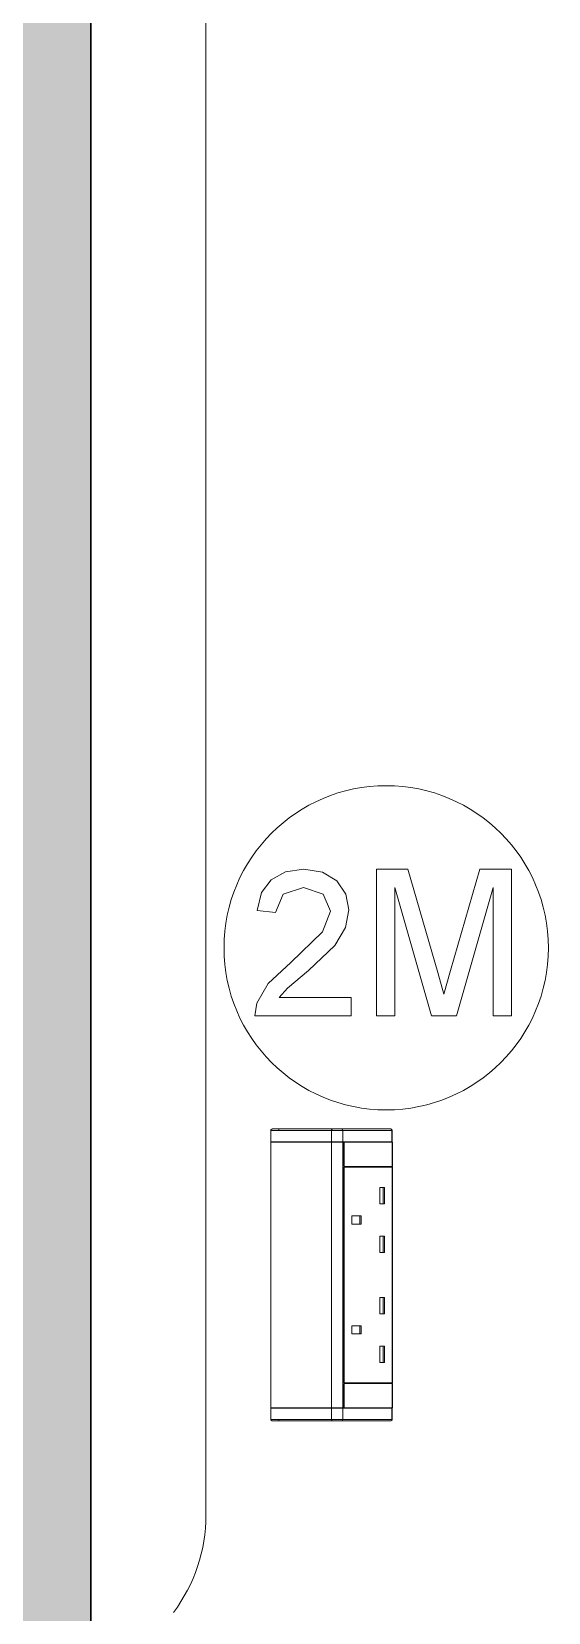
# Model space of a CAD drawing. Header units: millimetres. Extents: x 155927 to 317870, y -36033 to 97293.
# Drawn here: x 210704 to 211023, y 18608 to 19583 of the extents above; entities that cross this region are included whole.
import ezdxf

# ---------------------------------------------------------------- set-up
doc = ezdxf.new("R2010")
doc.units = ezdxf.units.MM
doc.header["$MEASUREMENT"] = 0
for name, color, linetype, lineweight in [('A-WALL', 7, 'CONTINUOUS', 9), ('A-WALL-PATT', 7, 'CONTINUOUS', 9), ('I-FURN', 8, 'CONTINUOUS', 9)]:
    doc.layers.add(name, color=color, linetype=linetype, lineweight=lineweight)

msp = doc.modelspace()

# ---------------------------------------------------------------- hatches: boundary and pattern name
at = {"layer": 'A-WALL-PATT'}
msp.add_hatch(color=256, dxfattribs=at).paths.add_polyline_path([(210618.83, 15107.61), (210740.83, 15107.61), (210740.83, 20716.32), (210735.83, 20716.32), (210735.83, 22275.72), (210740.83, 22275.72), (210740.83, 22377.32), (210735.83, 22377.32), (210735.83, 23936.72), (210740.83, 23936.72), (210740.83, 26907.61), (210618.83, 26907.61), (210618.83, 24145.98), (210672.96, 24145.98), (210672.96, 22014.58), (210618.83, 22014.58), (210618.83, 20816.98), (210672.96, 20816.98), (210672.96, 18685.58), (210618.83, 18685.58), (210618.83, 17008.75), (210645.83, 17008.75), (210645.83, 15808.75), (210618.83, 15808.75), (210618.83, 15606.61)], flags=0)

# ---------------------------------------------------------------- linework, layer by layer
at = {"layer": 'A-WALL', "lineweight": 30}
msp.add_line((210740.83, 15707.61), (210740.83, 20077.61), dxfattribs=at)
at = {"layer": 'I-FURN'}
for p, q in [((210811.88, 19777.85), (210811.88, 18667.86)), ((210811.88, 18667.86), (210811.88, 19777.85)), ((210860.94, 19064.7), (210852.14, 19059.82)), ((210872.31, 19066.33), (210860.94, 19064.7)), ((210883.75, 19064.52), (210872.31, 19066.33)), ((210892.54, 19059.09), (210883.75, 19064.52)), ((210936.39, 19066.33), (210916.94, 19066.33)), ((210916.94, 19066.33), (210916.94, 18975.92)), ((210954.88, 19002.6), (210936.39, 19066.33)), ((210980.84, 19066.33), (210962.65, 19003.71)), ((211000.29, 19066.33), (210980.84, 19066.33)), ((211000.29, 18975.92), (211000.29, 19066.33)), ((210852.14, 19059.82), (210846.22, 19051.83)), ((210859.54, 19050.9), (210872.06, 19055.03)), ((210872.06, 19055.03), (210884.08, 19050.8)), ((210898.12, 19050.98), (210892.54, 19059.09)), ((210928.24, 18975.92), (210928.24, 19055.03)), ((210928.24, 19055.03), (210950.95, 18975.92)), ((210966.27, 18975.92), (210988.98, 19055.03)), ((210988.98, 19055.03), (210988.98, 18975.92)), ((210846.22, 19051.83), (210843.48, 19040.9)), ((210854.78, 19039.49), (210859.54, 19050.9)), ((210884.08, 19050.8), (210888.69, 19040.44)), ((210899.99, 19041.12), (210898.12, 19050.98)), ((210843.48, 19040.9), (210854.78, 19039.49)), ((210888.69, 19040.44), (210883.81, 19027.63)), ((210897.98, 19030.4), (210899.99, 19041.12)), ((210883.81, 19027.63), (210864.29, 19008.81)), ((210891.3, 19019.32), (210897.98, 19030.4)), ((210875.11, 19003.84), (210891.3, 19019.32)), ((210864.29, 19008.81), (210850.15, 18995.71)), ((210850.15, 18995.71), (210843.28, 18983.71)), ((210862.11, 18992.97), (210875.11, 19003.84)), ((210958.61, 18989.29), (210954.88, 19002.6)), ((210962.65, 19003.71), (210958.61, 18989.29)), ((210857.01, 18987.22), (210862.11, 18992.97)), ((210901.4, 18987.22), (210857.01, 18987.22)), ((210901.4, 18975.92), (210901.4, 18987.22)), ((210843.28, 18983.71), (210842.07, 18975.92)), ((210842.07, 18975.92), (210901.4, 18975.92)), ((210916.94, 18975.92), (210928.24, 18975.92)), ((210950.95, 18975.92), (210966.27, 18975.92)), ((210988.98, 18975.92), (211000.29, 18975.92)), ((210851.87, 18898.04), (210851.87, 18905.04)), ((210851.87, 18734.04), (210851.87, 18897.94)), ((210889.34, 18905.04), (210851.88, 18905.04)), ((210851.88, 18905.04), (210851.88, 18898.04)), ((210889.34, 18898.04), (210851.88, 18898.04)), ((210851.88, 18897.94), (210851.88, 18734.04)), ((210851.88, 18897.94), (210889.34, 18897.94)), ((210856.87, 18906.04), (210852.88, 18906.04)), ((210852.88, 18906.04), (210889.9, 18906.04)), ((210856.87, 18906.04), (210856.87, 18905.04)), ((210895.44, 18906.04), (210856.87, 18906.04)), ((210896.26, 18905.04), (210889.34, 18905.04)), ((210889.34, 18905.04), (210889.34, 18898.04)), ((210896.26, 18898.04), (210889.34, 18898.04)), ((210889.34, 18897.94), (210889.34, 18734.04)), ((210889.34, 18897.94), (210896.26, 18897.94)), ((210889.9, 18906.04), (210895.44, 18906.04)), ((210895.44, 18906.04), (210925.72, 18906.04)), ((210895.44, 18906.04), (210925.72, 18906.04)), ((210926.54, 18905.04), (210896.26, 18905.04)), ((210896.26, 18905.04), (210896.26, 18898.04)), ((210926.54, 18898.04), (210896.26, 18898.04)), ((210896.26, 18897.94), (210896.26, 18734.04)), ((210896.89, 18897.94), (210896.26, 18897.94)), ((210896.89, 18882.98), (210896.89, 18897.94)), ((210897.09, 18897.98), (210897.09, 18882.98)), ((210926.92, 18897.98), (210897.09, 18897.98)), ((210926.38, 18905.78), (210926.35, 18905.81)), ((210926.72, 18905.04), (210926.54, 18905.04)), ((210926.54, 18905.04), (210926.54, 18898.04)), ((210926.72, 18898.04), (210926.54, 18898.04)), ((210926.72, 18905.04), (210926.72, 18898.04)), ((210926.72, 18905.04), (210926.72, 18898.04)), ((210926.72, 18898.04), (210926.72, 18905.04)), ((210926.72, 18897.94), (210926.72, 18734.04)), ((210926.92, 18882.98), (210926.92, 18897.98)), ((210896.89, 18749.48), (210896.89, 18882.48)), ((210897.09, 18882.98), (210926.92, 18882.98)), ((210897.09, 18882.48), (210897.09, 18749.48)), ((210926.92, 18882.48), (210897.09, 18882.48)), ((210926.54, 18882.48), (210926.54, 18882.98)), ((210926.92, 18749.48), (210926.92, 18882.48)), ((210921.89, 18869.87), (210919.02, 18869.87)), ((210919.02, 18869.87), (210919.02, 18859.87)), ((210921.15, 18869.87), (210921.15, 18859.87)), ((210921.89, 18869.87), (210921.89, 18859.87)), ((210921.89, 18859.87), (210919.02, 18859.87)), ((210901.82, 18847.37), (210901.82, 18852.37)), ((210901.82, 18852.37), (210907.55, 18852.37)), ((210906.81, 18852.37), (210906.81, 18847.37)), ((210907.55, 18852.37), (210907.55, 18847.37)), ((210907.55, 18847.37), (210901.82, 18847.37)), ((210921.89, 18839.87), (210919.02, 18839.87)), ((210919.02, 18839.87), (210919.02, 18829.87)), ((210921.15, 18839.87), (210921.15, 18829.87)), ((210921.89, 18839.87), (210921.89, 18829.87)), ((210921.89, 18829.87), (210919.02, 18829.87)), ((210921.89, 18802.09), (210919.02, 18802.09)), ((210919.02, 18802.09), (210919.02, 18792.09)), ((210921.15, 18802.09), (210921.15, 18792.09)), ((210921.89, 18802.09), (210921.89, 18792.09)), ((210921.89, 18792.09), (210919.02, 18792.09)), ((210907.55, 18784.59), (210901.82, 18784.59)), ((210901.82, 18784.59), (210901.82, 18779.59)), ((210906.81, 18784.59), (210906.81, 18779.59)), ((210907.55, 18784.59), (210907.55, 18779.59)), ((210907.55, 18779.59), (210901.82, 18779.59)), ((210921.89, 18772.09), (210919.02, 18772.09)), ((210919.02, 18772.09), (210919.02, 18762.09)), ((210921.15, 18772.09), (210921.15, 18762.09)), ((210921.89, 18772.09), (210921.89, 18762.09)), ((210921.89, 18762.09), (210919.02, 18762.09)), ((210896.89, 18734.04), (210896.89, 18748.98)), ((210926.92, 18749.48), (210897.09, 18749.48)), ((210897.09, 18748.98), (210897.09, 18733.98)), ((210926.92, 18748.98), (210897.09, 18748.98)), ((210926.54, 18748.98), (210926.54, 18749.48)), ((210926.92, 18733.98), (210926.92, 18748.98)), ((210851.87, 18726.92), (210851.87, 18733.92)), ((210889.34, 18734.04), (210851.88, 18734.04)), ((210851.88, 18726.92), (210851.88, 18733.92)), ((210851.88, 18733.92), (210889.34, 18733.92)), ((210896.26, 18734.04), (210889.34, 18734.04)), ((210889.34, 18726.92), (210889.34, 18733.92)), ((210889.34, 18733.92), (210896.26, 18733.92)), ((210897.09, 18733.98), (210894.63, 18733.98)), ((210896.26, 18734.04), (210896.89, 18734.04)), ((210896.26, 18726.92), (210896.26, 18733.92)), ((210896.26, 18733.92), (210926.54, 18733.92)), ((210897.09, 18733.98), (210926.92, 18733.98)), ((210926.54, 18726.92), (210926.54, 18733.92)), ((210926.54, 18733.92), (210926.72, 18733.92)), ((210926.72, 18733.92), (210926.72, 18726.92)), ((210926.72, 18733.92), (210926.72, 18726.92)), ((210926.72, 18733.92), (210926.72, 18726.92)), ((210851.88, 18726.92), (210889.34, 18726.92)), ((210852.88, 18725.92), (210852.87, 18725.92)), ((210889.9, 18725.92), (210852.88, 18725.92)), ((210852.88, 18725.92), (210856.87, 18725.92)), ((210856.87, 18726.92), (210856.87, 18725.92)), ((210856.87, 18725.92), (210895.44, 18725.92)), ((210889.34, 18726.92), (210896.26, 18726.92)), ((210895.44, 18725.92), (210889.9, 18725.92)), ((210925.72, 18725.92), (210895.44, 18725.92)), ((210925.72, 18725.92), (210895.44, 18725.92)), ((210896.26, 18726.92), (210926.54, 18726.92)), ((210926.35, 18726.14), (210926.38, 18726.17)), ((210926.54, 18726.92), (210926.72, 18726.92))]:
    msp.add_line(p, q, dxfattribs=at)
at = {"layer": 'I-FURN', "flags": 128}
for points in [[(210852.87, 18906.04), (210852.83, 18906.04), (210852.79, 18906.04), (210852.75, 18906.03), (210852.71, 18906.03), (210852.67, 18906.02), (210852.63, 18906.01), (210852.59, 18906), (210852.56, 18905.99), (210852.52, 18905.98), (210852.48, 18905.96), (210852.44, 18905.94), (210852.41, 18905.93), (210852.37, 18905.91), (210852.34, 18905.89), (210852.31, 18905.86), (210852.27, 18905.84), (210852.24, 18905.82), (210852.21, 18905.79), (210852.18, 18905.76), (210852.15, 18905.74), (210852.13, 18905.71), (210852.1, 18905.68), (210852.07, 18905.65), (210852.05, 18905.61), (210852.03, 18905.58), (210852.01, 18905.55), (210851.99, 18905.51), (210851.97, 18905.48), (210851.95, 18905.44), (210851.94, 18905.4), (210851.92, 18905.36), (210851.91, 18905.33), (210851.9, 18905.29), (210851.89, 18905.25), (210851.88, 18905.21), (210851.88, 18905.17), (210851.87, 18905.13), (210851.87, 18905.09), (210851.87, 18905.05), (210851.87, 18905.04)], [(210856.87, 18906.04), (210856.71, 18906.04), (210856.55, 18906.04), (210856.39, 18906.04), (210856.23, 18906.04), (210856.08, 18906.04), (210855.92, 18906.04), (210855.76, 18906.04), (210855.61, 18906.04), (210855.46, 18906.04), (210855.31, 18906.04), (210855.17, 18906.04), (210855.02, 18906.04), (210854.88, 18906.04), (210854.75, 18906.04), (210854.61, 18906.04), (210854.48, 18906.04), (210854.35, 18906.04), (210854.23, 18906.04), (210854.11, 18906.04), (210854, 18906.04), (210853.89, 18906.04), (210853.79, 18906.04), (210853.69, 18906.04), (210853.59, 18906.04), (210853.5, 18906.04), (210853.42, 18906.04), (210853.34, 18906.04), (210853.27, 18906.04), (210853.2, 18906.04), (210853.14, 18906.04), (210853.09, 18906.04), (210853.04, 18906.04), (210853, 18906.04), (210852.96, 18906.04), (210852.93, 18906.04), (210852.9, 18906.04), (210852.89, 18906.04), (210852.88, 18906.04), (210852.87, 18906.04)], [(210852.87, 18906.04), (210852.87, 18906.04), (210852.88, 18906.04)], [(210852.88, 18906.04), (210853.16, 18906.04), (210853.57, 18906.04), (210854.12, 18906.04), (210854.8, 18906.04), (210855.62, 18906.04), (210856.57, 18906.04), (210857.65, 18906.04), (210858.86, 18906.04), (210860.19, 18906.04), (210861.65, 18906.04), (210863.23, 18906.04), (210864.93, 18906.04), (210866.75, 18906.04), (210868.69, 18906.04), (210870.73, 18906.04), (210872.88, 18906.04), (210875.14, 18906.04), (210877.5, 18906.04), (210879.95, 18906.04), (210882.5, 18906.04), (210885.14, 18906.04), (210887.86, 18906.04), (210889.9, 18906.04)], [(210889.9, 18906.04), (210890.04, 18906.04), (210890.17, 18906.04), (210890.31, 18906.04), (210890.46, 18906.04), (210890.6, 18906.04), (210890.75, 18906.04), (210890.9, 18906.04), (210891.06, 18906.04), (210891.21, 18906.04), (210891.37, 18906.04), (210891.52, 18906.04), (210891.68, 18906.04), (210891.84, 18906.04), (210892, 18906.04), (210892.16, 18906.04), (210892.32, 18906.04), (210892.48, 18906.04), (210892.64, 18906.04), (210892.8, 18906.04), (210892.96, 18906.04), (210893.11, 18906.04), (210893.27, 18906.04), (210893.42, 18906.04), (210893.57, 18906.04), (210893.72, 18906.04), (210893.86, 18906.04), (210894.01, 18906.04), (210894.15, 18906.04), (210894.29, 18906.04), (210894.42, 18906.04), (210894.55, 18906.04), (210894.68, 18906.04), (210894.8, 18906.04), (210894.92, 18906.04), (210895.03, 18906.04), (210895.14, 18906.04), (210895.24, 18906.04), (210895.34, 18906.04), (210895.44, 18906.04)], [(210926.72, 18905.04), (210926.72, 18905.08), (210926.71, 18905.12), (210926.71, 18905.16), (210926.7, 18905.2), (210926.7, 18905.24), (210926.69, 18905.28), (210926.68, 18905.32), (210926.67, 18905.35), (210926.65, 18905.39), (210926.64, 18905.43), (210926.62, 18905.47), (210926.6, 18905.5), (210926.58, 18905.54)], [(210851.87, 18726.92), (210851.87, 18726.88), (210851.87, 18726.84), (210851.88, 18726.8), (210851.88, 18726.76), (210851.89, 18726.72), (210851.9, 18726.68), (210851.91, 18726.64), (210851.92, 18726.6), (210851.93, 18726.57), (210851.95, 18726.53), (210851.97, 18726.49), (210851.98, 18726.46), (210852, 18726.42), (210852.02, 18726.39), (210852.04, 18726.35), (210852.07, 18726.32), (210852.09, 18726.29), (210852.12, 18726.26), (210852.15, 18726.23), (210852.17, 18726.2), (210852.2, 18726.17), (210852.23, 18726.15), (210852.26, 18726.12), (210852.3, 18726.1), (210852.33, 18726.08), (210852.36, 18726.06), (210852.4, 18726.04), (210852.43, 18726.02), (210852.47, 18726), (210852.51, 18725.99), (210852.55, 18725.97), (210852.58, 18725.96), (210852.62, 18725.95), (210852.66, 18725.94), (210852.7, 18725.93), (210852.74, 18725.93), (210852.78, 18725.92), (210852.82, 18725.92), (210852.86, 18725.92), (210852.87, 18725.92)], [(210852.87, 18725.92), (210852.87, 18725.92), (210852.88, 18725.92), (210852.9, 18725.92), (210852.92, 18725.92), (210852.95, 18725.92), (210852.98, 18725.92), (210853.03, 18725.92), (210853.07, 18725.92), (210853.13, 18725.92), (210853.19, 18725.92), (210853.25, 18725.92), (210853.32, 18725.92), (210853.4, 18725.92), (210853.48, 18725.92), (210853.57, 18725.92), (210853.66, 18725.92), (210853.76, 18725.92), (210853.86, 18725.92), (210853.97, 18725.92), (210854.08, 18725.92), (210854.2, 18725.92), (210854.32, 18725.92), (210854.45, 18725.92), (210854.58, 18725.92), (210854.71, 18725.92), (210854.85, 18725.92), (210854.98, 18725.92), (210855.13, 18725.92), (210855.27, 18725.92), (210855.42, 18725.92), (210855.57, 18725.92), (210855.72, 18725.92), (210855.88, 18725.92), (210856.03, 18725.92), (210856.19, 18725.92), (210856.35, 18725.92), (210856.51, 18725.92), (210856.67, 18725.92), (210856.83, 18725.92), (210856.87, 18725.92)], [(210889.9, 18725.92), (210887.12, 18725.92), (210884.42, 18725.92), (210881.81, 18725.92), (210879.29, 18725.92), (210876.86, 18725.92), (210874.53, 18725.92), (210872.3, 18725.92), (210870.17, 18725.92), (210868.16, 18725.92), (210866.26, 18725.92), (210864.47, 18725.92), (210862.8, 18725.92), (210861.25, 18725.92), (210859.82, 18725.92), (210858.52, 18725.92), (210857.35, 18725.92), (210856.3, 18725.92), (210855.39, 18725.92), (210854.61, 18725.92), (210853.96, 18725.92), (210853.45, 18725.92), (210853.07, 18725.92), (210852.88, 18725.92)], [(210895.44, 18725.92), (210895.34, 18725.92), (210895.24, 18725.92), (210895.14, 18725.92), (210895.03, 18725.92), (210894.92, 18725.92), (210894.8, 18725.92), (210894.68, 18725.92), (210894.55, 18725.92), (210894.42, 18725.92), (210894.29, 18725.92), (210894.15, 18725.92), (210894.01, 18725.92), (210893.86, 18725.92), (210893.72, 18725.92), (210893.57, 18725.92), (210893.42, 18725.92), (210893.27, 18725.92), (210893.11, 18725.92), (210892.96, 18725.92), (210892.8, 18725.92), (210892.64, 18725.92), (210892.48, 18725.92), (210892.32, 18725.92), (210892.16, 18725.92), (210892, 18725.92), (210891.84, 18725.92), (210891.68, 18725.92), (210891.52, 18725.92), (210891.37, 18725.92), (210891.21, 18725.92), (210891.05, 18725.92), (210890.9, 18725.92), (210890.75, 18725.92), (210890.6, 18725.92), (210890.46, 18725.92), (210890.31, 18725.92), (210890.17, 18725.92), (210890.04, 18725.92), (210889.9, 18725.92)], [(210926.58, 18726.41), (210926.6, 18726.45), (210926.62, 18726.48), (210926.63, 18726.52), (210926.65, 18726.56), (210926.66, 18726.59), (210926.67, 18726.63), (210926.69, 18726.67), (210926.69, 18726.71), (210926.7, 18726.75), (210926.71, 18726.79), (210926.71, 18726.83), (210926.72, 18726.87), (210926.72, 18726.91), (210926.72, 18726.92)]]:
    msp.add_lwpolyline(points, dxfattribs=at)
at = {"layer": 'I-FURN'}
for centre, radius, start, end in [((210923.01, 19017.79), 100, 0, 180), ((210923.01, 19017.79), 100, 180, 0), ((210925.72, 18905.04), 1, 74.64782, 90), ((210925.72, 18726.92), 1, 270, 285.35218), ((210711.88, 18667.86), 100, 323.1301, 0), ((210711.88, 18667.86), 100, 323.1301, 0)]:
    msp.add_arc(centre, radius, start, end, dxfattribs=at)
at = {"layer": 'I-FURN', "extrusion": (0, 0, -1)}
for centre, major_axis, ratio, start_param, end_param in [((210852.88, 18905.04), (0, -1), 0.998113, 1.570796, 3.141593), ((210889.9, 18905.04), (0, -1), 0.56467, 1.570796, 3.141593), ((210895.44, 18905.04), (0, -1), 0.819152, 3.141593, 4.712389), ((210925.72, 18905.04), (0, 1), 0.819152, 0, 1.570796), ((210852.88, 18726.92), (0, -1), 0.998113, 0, 1.570796), ((210889.9, 18726.92), (0, -1), 0.56467, 0, 1.570796), ((210895.44, 18726.92), (0, -1), 0.819152, 4.712389, 6.283185), ((210925.72, 18726.92), (0, -1), 0.819152, 4.712389, 6.283185)]:
    msp.add_ellipse(centre, major_axis=major_axis, ratio=ratio, start_param=start_param, end_param=end_param, dxfattribs=at)

doc.saveas('drawing.dxf')
